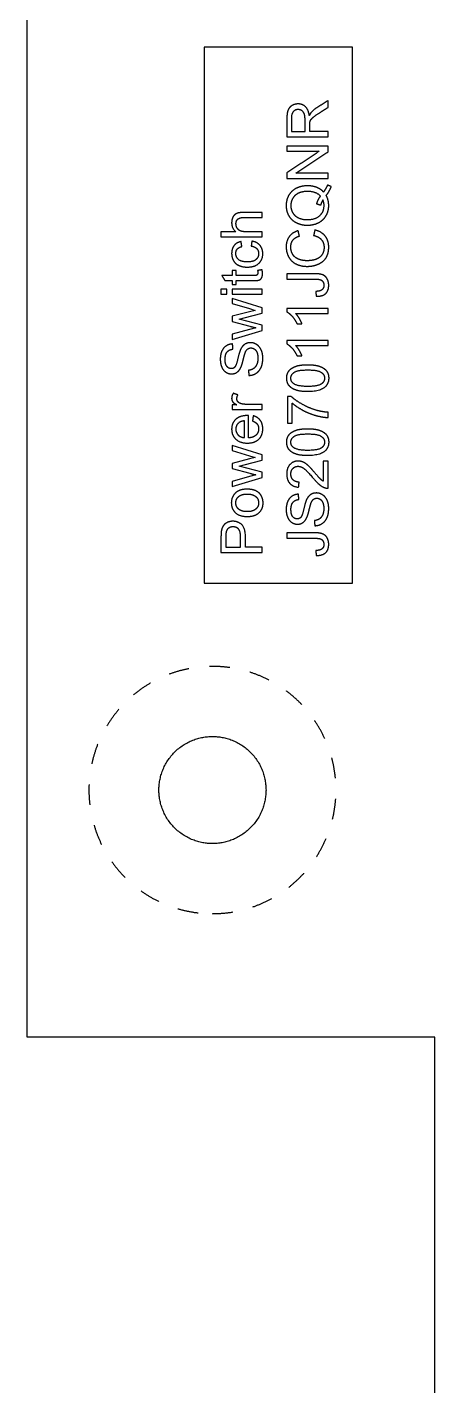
# Model space of a CAD drawing. Header units: millimetres. Extents: x -34 to 34, y -46 to 62.
# Drawn here: x -33.5 to -23.6, y 7.99 to 40.96 of the extents above; entities that cross this region are included whole.
import ezdxf

# ---------------------------------------------------------------- set-up
doc = ezdxf.new("R2010")
doc.units = ezdxf.units.MM
doc.header["$LTSCALE"] = 0.1
doc.linetypes.add('Dashed', pattern=[10, 5, -5])
doc.layers.add('dxf_release_for_jordan$PCB_v2_240718$front', color=18, linetype='Continuous', true_color=0x000000)

msp = doc.modelspace()

# ---------------------------------------------------------------- linework, layer by layer
at = {"layer": 'dxf_release_for_jordan$PCB_v2_240718$front', "color": 5, "true_color": 0x0000ff}
for p, q in [((-27.193, 38.741), (-27.193, 38.298)), ((-27.083, 38.746), (-27.083, 38.43)), ((-26.752, 38.43), (-26.752, 38.714)), ((-26.638, 38.43), (-26.638, 38.583)), ((-27.193, 38.298), (-26.194, 38.298)), ((-27.083, 38.43), (-26.752, 38.43)), ((-26.194, 38.43), (-26.638, 38.43)), ((-26.194, 38.298), (-26.194, 38.43)), ((-28.435, 35.995), (-28.793, 35.995)), ((-28.793, 35.995), (-28.793, 35.872)), ((-27.794, 35.995), (-28.19, 35.995)), ((-27.794, 35.872), (-27.794, 35.995)), ((-28.793, 35.872), (-27.794, 35.872)), ((-27.794, 34.147), (-28.518, 34.373)), ((-28.518, 34.373), (-28.518, 34.254)), ((-28.518, 34.254), (-28.099, 34.13)), ((-28.098, 34.052), (-28.518, 33.944)), ((-28.228, 33.904), (-27.794, 34.02)), ((-28.099, 34.13), (-27.96, 34.088)), ((-27.96, 34.088), (-28.098, 34.052)), ((-27.794, 34.02), (-27.794, 34.147)), ((-26.194, 34.131), (-27.197, 34.131)), ((-27.197, 34.131), (-27.197, 34.052)), ((-26.976, 34.009), (-26.194, 34.009)), ((-26.194, 34.009), (-26.194, 34.131)), ((-28.518, 33.944), (-28.518, 33.818)), ((-28.518, 33.818), (-28.094, 33.703)), ((-28.351, 33.876), (-28.228, 33.904)), ((-27.794, 33.73), (-28.351, 33.876)), ((-27.945, 33.665), (-28.1, 33.622)), ((-27.794, 33.602), (-27.794, 33.73)), ((-28.1, 33.622), (-28.518, 33.507)), ((-28.518, 33.38), (-27.794, 33.602)), ((-28.518, 33.507), (-28.518, 33.38)), ((-26.194, 33.355), (-27.197, 33.355)), ((-27.197, 33.355), (-27.197, 33.276)), ((-26.194, 33.232), (-26.194, 33.355)), ((-26.976, 33.232), (-26.194, 33.232)), ((-27.085, 31.995), (-27.18, 31.995)), ((-27.18, 31.995), (-27.18, 31.348)), ((-28.408, 31.793), (-28.518, 31.793)), ((-28.518, 31.793), (-28.518, 31.683)), ((-28.518, 31.683), (-27.794, 31.683)), ((-27.794, 31.806), (-28.173, 31.806)), ((-27.794, 31.683), (-27.794, 31.806)), ((-27.063, 31.348), (-27.063, 31.838)), ((-27.18, 31.348), (-27.063, 31.348)), ((-27.794, 30.579), (-28.518, 30.805)), ((-28.518, 30.805), (-28.518, 30.686)), ((-28.518, 30.686), (-28.099, 30.561)), ((-28.098, 30.484), (-28.518, 30.375)), ((-28.518, 30.375), (-28.518, 30.249)), ((-28.351, 30.308), (-28.228, 30.336)), ((-28.228, 30.336), (-27.794, 30.451)), ((-28.099, 30.561), (-27.96, 30.52)), ((-27.96, 30.52), (-28.098, 30.484)), ((-27.794, 30.451), (-27.794, 30.579)), ((-26.194, 30.432), (-26.312, 30.432)), ((-26.312, 30.432), (-26.312, 29.942)), ((-26.194, 29.771), (-26.194, 30.432)), ((-28.518, 30.249), (-28.094, 30.134)), ((-28.1, 30.054), (-28.518, 29.938)), ((-28.518, 29.812), (-27.794, 30.033)), ((-27.794, 30.161), (-28.351, 30.308)), ((-27.945, 30.097), (-28.1, 30.054)), ((-27.794, 30.033), (-27.794, 30.161)), ((-28.518, 29.938), (-28.518, 29.812)), ((-28.793, 28.585), (-28.793, 28.208)), ((-28.675, 28.596), (-28.675, 28.34)), ((-28.318, 28.34), (-28.318, 28.598)), ((-28.2, 28.34), (-28.2, 28.596)), ((-28.793, 28.208), (-27.794, 28.208)), ((-28.675, 28.34), (-28.318, 28.34)), ((-27.794, 28.34), (-28.2, 28.34)), ((-27.794, 28.208), (-27.794, 28.34))]:
    msp.add_line(p, q, dxfattribs=at)
msp.add_lwpolyline([(-29.2, 27.47), (-25.6, 27.47), (-25.6, 40.47), (-29.2, 40.47)], close=True, dxfattribs=at)
at = {"layer": 'dxf_release_for_jordan$PCB_v2_240718$front', "color": 96, "true_color": 0x007f00}
for points in [[(-33.5, 16.448), (-33.5, 38.948), (-33.5, 61.448)], [(-23.6, 16.448), (-28.55, 16.448), (-33.5, 16.448)], [(-23.6, -19.552), (-23.6, -1.552), (-23.6, 16.448)]]:
    msp.add_open_spline(points, degree=2, dxfattribs=at)
at = {"layer": 'dxf_release_for_jordan$PCB_v2_240718$front', "color": 5, "true_color": 0x0000ff}
for points, knots in [([(-26.649, 38.815), (-26.669, 38.959), (-26.741, 39.028), (-26.814, 39.097), (-26.921, 39.097), (-27.003, 39.097), (-27.071, 39.055), (-27.14, 39.013), (-27.166, 38.944), (-27.193, 38.874), (-27.193, 38.741)], [-7, -7, -7, -6, -6, -5, -5, -4, -4, -3, -3, -2, -2, -2]), ([(-26.752, 38.714), (-26.752, 38.805), (-26.771, 38.856), (-26.79, 38.907), (-26.831, 38.934), (-26.872, 38.96), (-26.921, 38.96), (-26.992, 38.96), (-27.037, 38.909), (-27.083, 38.857), (-27.083, 38.746)], [1, 1, 1, 2, 2, 3, 3, 4, 4, 5, 5, 6, 6, 6]), ([(-26.466, 39.005), (-26.546, 38.953), (-26.599, 38.895), (-26.624, 38.868), (-26.649, 38.815)], [-9, -9, -9, -8, -8, -7, -7, -7]), ([(-26.633, 38.657), (-26.626, 38.688), (-26.606, 38.717), (-26.587, 38.747), (-26.54, 38.784), (-26.492, 38.822), (-26.402, 38.88)], [-15, -15, -15, -14, -14, -13, -13, -12, -12, -12]), ([(-26.301, 36.959), (-26.374, 37.035), (-26.473, 37.072), (-26.571, 37.11), (-26.694, 37.11), (-26.843, 37.11), (-26.961, 37.051), (-27.08, 36.993), (-27.145, 36.882), (-27.211, 36.771), (-27.211, 36.632), (-27.211, 36.495), (-27.148, 36.385), (-27.084, 36.274), (-26.963, 36.214), (-26.842, 36.154), (-26.694, 36.154), (-26.545, 36.154), (-26.427, 36.213), (-26.308, 36.273), (-26.242, 36.384), (-26.177, 36.494), (-26.177, 36.63), (-26.177, 36.764), (-26.239, 36.875)], [-28, -28, -28, -27, -27, -26, -26, -25, -25, -24, -24, -23, -23, -22, -22, -21, -21, -20, -20, -19, -19, -18, -18, -17, -17, -16, -16, -16]), ([(-26.375, 36.857), (-26.481, 36.973), (-26.694, 36.973), (-26.816, 36.973), (-26.906, 36.932), (-26.997, 36.891), (-27.047, 36.811), (-27.097, 36.732), (-27.097, 36.633), (-27.097, 36.485), (-26.996, 36.388), (-26.895, 36.29), (-26.694, 36.29), (-26.499, 36.29), (-26.394, 36.387), (-26.29, 36.483), (-26.29, 36.633), (-26.29, 36.704), (-26.317, 36.767)], [1, 1, 1, 2, 2, 3, 3, 4, 4, 5, 5, 6, 6, 7, 7, 8, 8, 9, 9, 10, 10, 10]), ([(-28.253, 36.462), (-28.359, 36.462), (-28.415, 36.436), (-28.471, 36.411), (-28.503, 36.352), (-28.534, 36.292), (-28.534, 36.212), (-28.534, 36.081), (-28.435, 35.995)], [-21, -21, -21, -20, -20, -19, -19, -18, -18, -17, -17, -17]), ([(-28.19, 35.995), (-28.275, 35.995), (-28.324, 36.015), (-28.372, 36.036), (-28.4, 36.084), (-28.429, 36.132), (-28.429, 36.187), (-28.429, 36.26), (-28.387, 36.299), (-28.345, 36.339), (-28.253, 36.339)], [-29, -29, -29, -28, -28, -27, -27, -26, -26, -25, -25, -24, -24, -24]), ([(-26.919, 36.022), (-27.058, 35.981), (-27.134, 35.879), (-27.21, 35.777), (-27.21, 35.627), (-27.21, 35.495), (-27.15, 35.385), (-27.09, 35.275), (-26.974, 35.215), (-26.857, 35.155), (-26.701, 35.155), (-26.558, 35.155), (-26.433, 35.208), (-26.309, 35.261), (-26.243, 35.362), (-26.177, 35.463), (-26.177, 35.625), (-26.177, 35.781), (-26.263, 35.889), (-26.348, 35.997), (-26.511, 36.039)], [-21, -21, -21, -20, -20, -19, -19, -18, -18, -17, -17, -16, -16, -15, -15, -14, -14, -13, -13, -12, -12, -11, -11, -11]), ([(-28.305, 35.756), (-28.415, 35.735), (-28.475, 35.66), (-28.534, 35.585), (-28.534, 35.467), (-28.534, 35.373), (-28.49, 35.294), (-28.446, 35.215), (-28.359, 35.176), (-28.271, 35.137), (-28.153, 35.137), (-27.972, 35.137), (-27.875, 35.227), (-27.778, 35.317), (-27.778, 35.466), (-27.778, 35.585), (-27.848, 35.666), (-27.919, 35.748), (-28.044, 35.767)], [-18, -18, -18, -17, -17, -16, -16, -15, -15, -14, -14, -13, -13, -12, -12, -11, -11, -10, -10, -9, -9, -9]), ([(-28.059, 35.647), (-27.967, 35.634), (-27.923, 35.585), (-27.879, 35.537), (-27.879, 35.465), (-27.879, 35.375), (-27.945, 35.319), (-28.011, 35.263), (-28.157, 35.263), (-28.301, 35.263), (-28.367, 35.321), (-28.433, 35.379), (-28.433, 35.472), (-28.433, 35.533), (-28.397, 35.576), (-28.36, 35.619), (-28.287, 35.636)], [-27, -27, -27, -26, -26, -25, -25, -24, -24, -23, -23, -22, -22, -21, -21, -20, -20, -19, -19, -19]), ([(-26.544, 35.906), (-26.418, 35.879), (-26.354, 35.802), (-26.29, 35.725), (-26.29, 35.614), (-26.29, 35.523), (-26.337, 35.444), (-26.384, 35.366), (-26.479, 35.329), (-26.574, 35.292), (-26.702, 35.292), (-26.801, 35.292), (-26.894, 35.323), (-26.987, 35.354), (-27.042, 35.432), (-27.097, 35.509), (-27.097, 35.624), (-27.097, 35.724), (-27.048, 35.791), (-26.998, 35.857), (-26.889, 35.891)], [-32, -32, -32, -31, -31, -30, -30, -29, -29, -28, -28, -27, -27, -26, -26, -25, -25, -24, -24, -23, -23, -22, -22, -22]), ([(-28.006, 34.809), (-27.896, 34.809), (-27.861, 34.824), (-27.827, 34.839), (-27.806, 34.876), (-27.785, 34.913), (-27.785, 34.979), (-27.785, 35.02), (-27.795, 35.072)], [-5, -5, -5, -4, -4, -3, -3, -2, -2, -1, -1, -1]), ([(-27.904, 35.054), (-27.899, 35.021), (-27.899, 35), (-27.899, 34.973), (-27.908, 34.959), (-27.917, 34.944), (-27.932, 34.937), (-27.947, 34.931), (-27.999, 34.931)], [-20, -20, -20, -19, -19, -18, -18, -17, -17, -16, -16, -16]), ([(-26.478, 34.428), (-26.328, 34.425), (-26.253, 34.495), (-26.177, 34.565), (-26.177, 34.696), (-26.177, 34.785), (-26.213, 34.851), (-26.249, 34.917), (-26.318, 34.947), (-26.387, 34.977), (-26.512, 34.977)], [-14, -14, -14, -13, -13, -12, -12, -11, -11, -10, -10, -9, -9, -9]), ([(-26.505, 34.845), (-26.419, 34.845), (-26.38, 34.831), (-26.341, 34.818), (-26.318, 34.782), (-26.295, 34.746), (-26.295, 34.696), (-26.295, 34.628), (-26.337, 34.59), (-26.379, 34.552), (-26.494, 34.547)], [-6, -6, -6, -5, -5, -4, -4, -3, -3, -2, -2, -1, -1, -1]), ([(-27.197, 34.052), (-27.133, 34.02), (-27.064, 33.943), (-26.995, 33.866), (-26.947, 33.763)], [-9, -9, -9, -8, -8, -7, -7, -7]), ([(-26.828, 33.763), (-26.849, 33.821), (-26.891, 33.892), (-26.934, 33.964), (-26.976, 34.009)], [-6, -6, -6, -5, -5, -4, -4, -4]), ([(-28.115, 32.508), (-28.015, 32.51), (-27.936, 32.563), (-27.856, 32.615), (-27.817, 32.706), (-27.777, 32.798), (-27.777, 32.934), (-27.777, 33.041), (-27.816, 33.126), (-27.855, 33.212), (-27.926, 33.257), (-27.997, 33.303), (-28.076, 33.303), (-28.157, 33.303), (-28.218, 33.262), (-28.28, 33.22), (-28.32, 33.133), (-28.348, 33.073), (-28.384, 32.912), (-28.421, 32.75), (-28.455, 32.712), (-28.49, 32.673), (-28.544, 32.673), (-28.606, 32.673), (-28.65, 32.728), (-28.694, 32.783), (-28.694, 32.903), (-28.694, 33.018), (-28.645, 33.077), (-28.597, 33.136), (-28.502, 33.146)], [-50, -50, -50, -49, -49, -48, -48, -47, -47, -46, -46, -45, -45, -44, -44, -43, -43, -42, -42, -41, -41, -40, -40, -39, -39, -38, -38, -37, -37, -36, -36, -35, -35, -35]), ([(-28.512, 33.273), (-28.6, 33.27), (-28.669, 33.224), (-28.739, 33.178), (-28.775, 33.094), (-28.81, 33.009), (-28.81, 32.898), (-28.81, 32.797), (-28.776, 32.714), (-28.742, 32.632), (-28.676, 32.589), (-28.611, 32.546), (-28.535, 32.546), (-28.466, 32.546), (-28.411, 32.581), (-28.355, 32.616), (-28.318, 32.688), (-28.288, 32.743), (-28.255, 32.881), (-28.222, 33.018), (-28.206, 33.058), (-28.183, 33.121), (-28.148, 33.148), (-28.112, 33.176), (-28.065, 33.176), (-28.019, 33.176), (-27.98, 33.147), (-27.941, 33.119), (-27.918, 33.061), (-27.896, 33.003), (-27.896, 32.928), (-27.896, 32.842), (-27.925, 32.774), (-27.955, 32.706), (-28.003, 32.674), (-28.051, 32.641), (-28.126, 32.632)], [-34, -34, -34, -33, -33, -32, -32, -31, -31, -30, -30, -29, -29, -28, -28, -27, -27, -26, -26, -25, -25, -24, -24, -23, -23, -22, -22, -21, -21, -20, -20, -19, -19, -18, -18, -17, -17, -16, -16, -16]), ([(-27.197, 33.276), (-27.133, 33.244), (-27.064, 33.167), (-26.995, 33.09), (-26.947, 32.987)], [-9, -9, -9, -8, -8, -7, -7, -7]), ([(-26.828, 32.987), (-26.849, 33.044), (-26.891, 33.116), (-26.934, 33.188), (-26.976, 33.232)], [-6, -6, -6, -5, -5, -4, -4, -4]), ([(-26.687, 32.116), (-26.405, 32.116), (-26.281, 32.215), (-26.177, 32.298), (-26.177, 32.442), (-26.177, 32.552), (-26.236, 32.624), (-26.295, 32.696), (-26.403, 32.732), (-26.511, 32.768), (-26.687, 32.768), (-26.836, 32.768), (-26.923, 32.746), (-27.011, 32.723), (-27.072, 32.684), (-27.133, 32.644), (-27.165, 32.583), (-27.197, 32.523), (-27.197, 32.442), (-27.197, 32.333), (-27.139, 32.261), (-27.08, 32.189), (-26.972, 32.153), (-26.864, 32.116), (-26.687, 32.116)], [-12, -12, -12, -11, -11, -10, -10, -9, -9, -8, -8, -7, -7, -6, -6, -5, -5, -4, -4, -3, -3, -2, -2, -1, -1, 0, 0, 0]), ([(-26.687, 32.242), (-26.441, 32.242), (-26.359, 32.3), (-26.278, 32.358), (-26.278, 32.442), (-26.278, 32.527), (-26.36, 32.584), (-26.442, 32.642), (-26.687, 32.642), (-26.934, 32.642), (-27.015, 32.584), (-27.096, 32.527), (-27.096, 32.441), (-27.096, 32.356), (-27.024, 32.306), (-26.933, 32.242), (-26.687, 32.242)], [0, 0, 0, 1, 1, 2, 2, 3, 3, 4, 4, 5, 5, 6, 6, 7, 7, 8, 8, 8]), ([(-28.495, 32.076), (-28.534, 32.012), (-28.534, 31.95), (-28.534, 31.907), (-28.51, 31.871), (-28.485, 31.836), (-28.408, 31.793)], [-12, -12, -12, -11, -11, -10, -10, -9, -9, -9]), ([(-28.173, 31.806), (-28.251, 31.806), (-28.316, 31.826), (-28.359, 31.84), (-28.383, 31.872), (-28.408, 31.904), (-28.408, 31.944), (-28.408, 31.989), (-28.381, 32.034)], [-17, -17, -17, -16, -16, -15, -15, -14, -14, -13, -13, -13]), ([(-26.194, 31.614), (-26.343, 31.624), (-26.469, 31.661), (-26.647, 31.712), (-26.815, 31.806), (-26.983, 31.9), (-27.085, 31.995)], [-7, -7, -7, -6, -6, -5, -5, -4, -4, -4]), ([(-27.063, 31.838), (-26.956, 31.744), (-26.801, 31.661), (-26.646, 31.579), (-26.479, 31.534), (-26.312, 31.49), (-26.194, 31.488)], [-11, -11, -11, -10, -10, -9, -9, -8, -8, -8]), ([(-28.125, 31.534), (-28.147, 31.534), (-28.157, 31.534), (-28.337, 31.534), (-28.436, 31.442), (-28.534, 31.35), (-28.534, 31.205), (-28.534, 31.055), (-28.433, 30.961), (-28.333, 30.867), (-28.15, 30.867), (-27.973, 30.867), (-27.876, 30.96), (-27.778, 31.053), (-27.778, 31.212), (-27.778, 31.338), (-27.839, 31.419), (-27.9, 31.5), (-28.012, 31.53)], [-14, -14, -14, -13, -13, -12, -12, -11, -11, -10, -10, -9, -9, -8, -8, -7, -7, -6, -6, -5, -5, -5]), ([(-28.226, 31.405), (-28.317, 31.397), (-28.363, 31.358), (-28.433, 31.3), (-28.433, 31.206), (-28.433, 31.122), (-28.377, 31.064), (-28.32, 31.007), (-28.226, 31)], [1, 1, 1, 2, 2, 3, 3, 4, 4, 5, 5, 5]), ([(-28.027, 31.403), (-27.95, 31.375), (-27.914, 31.328), (-27.879, 31.28), (-27.879, 31.212), (-27.879, 31.122), (-27.942, 31.061), (-28.005, 31), (-28.125, 30.994)], [-19, -19, -19, -18, -18, -17, -17, -16, -16, -15, -15, -15]), ([(-26.687, 30.564), (-26.405, 30.564), (-26.281, 30.662), (-26.177, 30.745), (-26.177, 30.889), (-26.177, 30.999), (-26.236, 31.071), (-26.295, 31.143), (-26.403, 31.179), (-26.511, 31.215), (-26.687, 31.215), (-26.836, 31.215), (-26.923, 31.193), (-27.011, 31.17), (-27.072, 31.131), (-27.133, 31.091), (-27.165, 31.03), (-27.197, 30.97), (-27.197, 30.889), (-27.197, 30.78), (-27.139, 30.708), (-27.08, 30.636), (-26.972, 30.6), (-26.864, 30.564), (-26.687, 30.564)], [-12, -12, -12, -11, -11, -10, -10, -9, -9, -8, -8, -7, -7, -6, -6, -5, -5, -4, -4, -3, -3, -2, -2, -1, -1, 0, 0, 0]), ([(-26.687, 30.69), (-26.441, 30.69), (-26.359, 30.747), (-26.278, 30.805), (-26.278, 30.889), (-26.278, 30.974), (-26.36, 31.031), (-26.442, 31.089), (-26.687, 31.089), (-26.934, 31.089), (-27.015, 31.031), (-27.096, 30.974), (-27.096, 30.888), (-27.096, 30.803), (-27.024, 30.753), (-26.933, 30.69), (-26.687, 30.69)], [0, 0, 0, 1, 1, 2, 2, 3, 3, 4, 4, 5, 5, 6, 6, 7, 7, 8, 8, 8]), ([(-26.312, 29.942), (-26.345, 29.962), (-26.378, 29.994), (-26.412, 30.025), (-26.504, 30.135), (-26.616, 30.268), (-26.68, 30.325), (-26.744, 30.382), (-26.802, 30.406), (-26.86, 30.431), (-26.92, 30.431), (-27.038, 30.431), (-27.118, 30.347), (-27.197, 30.263), (-27.197, 30.119), (-27.197, 29.977), (-27.124, 29.892), (-27.05, 29.808), (-26.908, 29.795)], [-22, -22, -22, -21, -21, -20, -20, -19, -19, -18, -18, -17, -17, -16, -16, -15, -15, -14, -14, -13, -13, -13]), ([(-26.896, 29.921), (-26.99, 29.921), (-27.043, 29.975), (-27.096, 30.028), (-27.096, 30.116), (-27.096, 30.2), (-27.046, 30.252), (-26.996, 30.304), (-26.923, 30.304), (-26.853, 30.304), (-26.775, 30.247), (-26.697, 30.19), (-26.564, 30.027), (-26.478, 29.922), (-26.412, 29.867), (-26.347, 29.811), (-26.279, 29.786), (-26.238, 29.77), (-26.194, 29.771)], [-12, -12, -12, -11, -11, -10, -10, -9, -9, -8, -8, -7, -7, -6, -6, -5, -5, -4, -4, -3, -3, -3]), ([(-28.156, 29.078), (-27.973, 29.078), (-27.875, 29.171), (-27.778, 29.265), (-27.778, 29.417), (-27.778, 29.512), (-27.822, 29.592), (-27.866, 29.672), (-27.946, 29.714), (-28.027, 29.756), (-28.166, 29.756), (-28.339, 29.756), (-28.437, 29.661), (-28.534, 29.566), (-28.534, 29.417), (-28.534, 29.283), (-28.454, 29.189), (-28.357, 29.078), (-28.156, 29.078)], [-9, -9, -9, -8, -8, -7, -7, -6, -6, -5, -5, -4, -4, -3, -3, -2, -2, -1, -1, 0, 0, 0]), ([(-28.156, 29.204), (-28.017, 29.204), (-27.948, 29.264), (-27.879, 29.325), (-27.879, 29.417), (-27.879, 29.508), (-27.948, 29.569), (-28.018, 29.63), (-28.16, 29.63), (-28.294, 29.63), (-28.364, 29.569), (-28.433, 29.508), (-28.433, 29.417), (-28.433, 29.325), (-28.364, 29.264), (-28.295, 29.204), (-28.156, 29.204)], [0, 0, 0, 1, 1, 2, 2, 3, 3, 4, 4, 5, 5, 6, 6, 7, 7, 8, 8, 8]), ([(-26.912, 29.626), (-27, 29.623), (-27.069, 29.577), (-27.139, 29.531), (-27.175, 29.447), (-27.21, 29.362), (-27.21, 29.251), (-27.21, 29.15), (-27.176, 29.067), (-27.142, 28.985), (-27.076, 28.942), (-27.011, 28.899), (-26.935, 28.899), (-26.866, 28.899), (-26.811, 28.934), (-26.755, 28.969), (-26.718, 29.041), (-26.688, 29.096), (-26.655, 29.234), (-26.622, 29.371), (-26.606, 29.412), (-26.583, 29.474), (-26.548, 29.501), (-26.512, 29.529), (-26.465, 29.529), (-26.419, 29.529), (-26.38, 29.5), (-26.341, 29.472), (-26.318, 29.414), (-26.296, 29.356), (-26.296, 29.281), (-26.296, 29.195), (-26.325, 29.127), (-26.355, 29.059), (-26.403, 29.027), (-26.451, 28.994), (-26.526, 28.985)], [-34, -34, -34, -33, -33, -32, -32, -31, -31, -30, -30, -29, -29, -28, -28, -27, -27, -26, -26, -25, -25, -24, -24, -23, -23, -22, -22, -21, -21, -20, -20, -19, -19, -18, -18, -17, -17, -16, -16, -16]), ([(-26.515, 28.861), (-26.415, 28.863), (-26.336, 28.916), (-26.256, 28.968), (-26.217, 29.059), (-26.177, 29.151), (-26.177, 29.287), (-26.177, 29.394), (-26.216, 29.479), (-26.255, 29.565), (-26.326, 29.611), (-26.397, 29.656), (-26.476, 29.656), (-26.557, 29.656), (-26.618, 29.615), (-26.68, 29.573), (-26.72, 29.486), (-26.748, 29.426), (-26.784, 29.265), (-26.821, 29.103), (-26.855, 29.065), (-26.89, 29.026), (-26.944, 29.026), (-27.006, 29.026), (-27.05, 29.081), (-27.094, 29.136), (-27.094, 29.256), (-27.094, 29.371), (-27.045, 29.43), (-26.997, 29.489), (-26.902, 29.499)], [-50, -50, -50, -49, -49, -48, -48, -47, -47, -46, -46, -45, -45, -44, -44, -43, -43, -42, -42, -41, -41, -40, -40, -39, -39, -38, -38, -37, -37, -36, -36, -35, -35, -35]), ([(-28.2, 28.596), (-28.2, 28.808), (-28.289, 28.889), (-28.377, 28.97), (-28.504, 28.97), (-28.579, 28.97), (-28.641, 28.94), (-28.703, 28.91), (-28.737, 28.86), (-28.772, 28.81), (-28.784, 28.737), (-28.793, 28.684), (-28.793, 28.585)], [-8, -8, -8, -7, -7, -6, -6, -5, -5, -4, -4, -3, -3, -2, -2, -2]), ([(-28.318, 28.598), (-28.318, 28.726), (-28.366, 28.78), (-28.414, 28.834), (-28.5, 28.834), (-28.563, 28.834), (-28.608, 28.802), (-28.652, 28.771), (-28.667, 28.719), (-28.675, 28.686), (-28.675, 28.596)], [1, 1, 1, 2, 2, 3, 3, 4, 4, 5, 5, 6, 6, 6]), ([(-26.478, 28.14), (-26.328, 28.137), (-26.253, 28.207), (-26.177, 28.277), (-26.177, 28.409), (-26.177, 28.497), (-26.213, 28.563), (-26.249, 28.629), (-26.318, 28.659), (-26.387, 28.69), (-26.512, 28.69)], [-14, -14, -14, -13, -13, -12, -12, -11, -11, -10, -10, -9, -9, -9]), ([(-26.505, 28.557), (-26.419, 28.557), (-26.38, 28.544), (-26.341, 28.53), (-26.318, 28.494), (-26.295, 28.458), (-26.295, 28.408), (-26.295, 28.341), (-26.337, 28.302), (-26.379, 28.264), (-26.494, 28.26)], [-6, -6, -6, -5, -5, -4, -4, -3, -3, -2, -2, -1, -1, -1])]:
    msp.add_open_spline(points, degree=2, knots=knots, dxfattribs=at)
for points in [[(-26.194, 39.178), (-26.33, 39.091), (-26.466, 39.005)], [(-26.402, 38.88), (-26.298, 38.946), (-26.194, 39.012)], [(-26.194, 39.012), (-26.194, 39.095), (-26.194, 39.178)], [(-26.638, 38.583), (-26.638, 38.634), (-26.633, 38.657)], [(-26.194, 38.073), (-26.694, 38.073), (-27.193, 38.073)], [(-27.193, 38.073), (-27.193, 38.01), (-27.193, 37.947)], [(-27.193, 37.947), (-26.801, 37.947), (-26.409, 37.947)], [(-26.409, 37.947), (-26.801, 37.684), (-27.193, 37.422)], [(-26.979, 37.413), (-26.587, 37.675), (-26.194, 37.938)], [(-26.194, 37.938), (-26.194, 38.006), (-26.194, 38.073)], [(-27.193, 37.422), (-27.193, 37.354), (-27.193, 37.286)], [(-27.193, 37.286), (-26.694, 37.286), (-26.194, 37.286)], [(-26.194, 37.413), (-26.587, 37.413), (-26.979, 37.413)], [(-26.194, 37.286), (-26.194, 37.349), (-26.194, 37.413)], [(-26.208, 37.129), (-26.238, 37.051), (-26.301, 36.959)], [(-26.239, 36.875), (-26.155, 36.982), (-26.116, 37.09)], [(-26.116, 37.09), (-26.162, 37.109), (-26.208, 37.129)], [(-26.47, 36.668), (-26.438, 36.782), (-26.375, 36.857)], [(-26.374, 36.636), (-26.422, 36.652), (-26.47, 36.668)], [(-26.317, 36.767), (-26.357, 36.705), (-26.374, 36.636)], [(-27.794, 36.462), (-28.023, 36.462), (-28.253, 36.462)], [(-28.253, 36.339), (-28.023, 36.339), (-27.794, 36.339)], [(-27.794, 36.339), (-27.794, 36.401), (-27.794, 36.462)], [(-26.889, 35.891), (-26.904, 35.957), (-26.919, 36.022)], [(-26.511, 36.039), (-26.528, 35.973), (-26.544, 35.906)], [(-28.287, 35.636), (-28.296, 35.696), (-28.305, 35.756)], [(-28.044, 35.767), (-28.051, 35.707), (-28.059, 35.647)], [(-28.423, 35.054), (-28.47, 35.054), (-28.518, 35.054)], [(-28.518, 35.054), (-28.518, 34.993), (-28.518, 34.931)], [(-28.423, 34.931), (-28.423, 34.993), (-28.423, 35.054)], [(-27.795, 35.072), (-27.85, 35.063), (-27.904, 35.054)], [(-26.512, 34.977), (-26.853, 34.977), (-27.193, 34.977)], [(-27.193, 34.977), (-27.193, 34.911), (-27.193, 34.845)], [(-28.518, 34.931), (-28.644, 34.931), (-28.771, 34.931)], [(-28.771, 34.931), (-28.734, 34.87), (-28.697, 34.809)], [(-28.697, 34.809), (-28.608, 34.809), (-28.518, 34.809)], [(-28.518, 34.809), (-28.518, 34.764), (-28.518, 34.719)], [(-28.518, 34.719), (-28.47, 34.719), (-28.423, 34.719)], [(-27.999, 34.931), (-28.211, 34.931), (-28.423, 34.931)], [(-28.423, 34.719), (-28.423, 34.764), (-28.423, 34.809)], [(-28.423, 34.809), (-28.214, 34.809), (-28.006, 34.809)], [(-27.193, 34.845), (-26.849, 34.845), (-26.505, 34.845)], [(-28.652, 34.6), (-28.723, 34.6), (-28.793, 34.6)], [(-28.793, 34.6), (-28.793, 34.538), (-28.793, 34.477)], [(-28.793, 34.477), (-28.723, 34.477), (-28.652, 34.477)], [(-28.652, 34.477), (-28.652, 34.538), (-28.652, 34.6)], [(-27.794, 34.6), (-28.156, 34.6), (-28.518, 34.6)], [(-28.518, 34.6), (-28.518, 34.538), (-28.518, 34.477)], [(-28.518, 34.477), (-28.156, 34.477), (-27.794, 34.477)], [(-27.794, 34.477), (-27.794, 34.538), (-27.794, 34.6)], [(-26.494, 34.547), (-26.486, 34.488), (-26.478, 34.428)], [(-28.094, 33.703), (-27.956, 33.668), (-27.945, 33.665)], [(-26.947, 33.763), (-26.887, 33.763), (-26.828, 33.763)], [(-28.502, 33.146), (-28.507, 33.21), (-28.512, 33.273)], [(-26.947, 32.987), (-26.887, 32.987), (-26.828, 32.987)], [(-28.126, 32.632), (-28.121, 32.57), (-28.115, 32.508)], [(-28.381, 32.034), (-28.438, 32.055), (-28.495, 32.076)], [(-28.226, 31), (-28.226, 31.203), (-28.226, 31.405)], [(-28.125, 30.994), (-28.125, 31.264), (-28.125, 31.534)], [(-28.012, 31.53), (-28.019, 31.467), (-28.027, 31.403)], [(-26.194, 31.488), (-26.194, 31.551), (-26.194, 31.614)], [(-28.094, 30.134), (-27.956, 30.099), (-27.945, 30.097)], [(-26.908, 29.795), (-26.902, 29.858), (-26.896, 29.921)], [(-26.902, 29.499), (-26.907, 29.563), (-26.912, 29.626)], [(-26.512, 28.69), (-26.853, 28.69), (-27.193, 28.69)], [(-27.193, 28.69), (-27.193, 28.624), (-27.193, 28.557)], [(-26.526, 28.985), (-26.521, 28.923), (-26.515, 28.861)], [(-27.193, 28.557), (-26.849, 28.557), (-26.505, 28.557)], [(-26.494, 28.26), (-26.486, 28.2), (-26.478, 28.14)]]:
    msp.add_open_spline(points, degree=2, dxfattribs=at)
at = {"layer": 'dxf_release_for_jordan$PCB_v2_240718$front', "color": 1, "linetype": 'Dashed', "true_color": 0xff0000}
msp.add_rational_spline([(-29, 19.448), (-32, 19.448), (-32, 22.448), (-32, 25.448), (-29, 25.448), (-26, 25.448), (-26, 22.448), (-26, 19.448), (-29, 19.448)], [1, 0.707106781187, 1, 0.707106781187, 1, 0.707106781187, 1, 0.707106781187, 1], degree=2, knots=[0, 0, 0, 5.497787, 5.497787, 10.995574, 10.995574, 16.493361, 16.493361, 21.991149, 21.991149, 21.991149], dxfattribs=at)
at = {"layer": 'dxf_release_for_jordan$PCB_v2_240718$front', "color": 96, "true_color": 0x007f00}
msp.add_rational_spline([(-29, 21.148), (-27.7, 21.148), (-27.7, 22.448), (-27.7, 23.748), (-29, 23.748), (-30.3, 23.748), (-30.3, 22.448), (-30.3, 21.148), (-29, 21.148)], [1, 0.707106781187, 1, 0.707106781187, 1, 0.707106781187, 1, 0.707106781187, 1], degree=2, knots=[0, 0, 0, 2.042035, 2.042035, 4.08407, 4.08407, 6.126106, 6.126106, 8.168141, 8.168141, 8.168141], dxfattribs=at)

doc.saveas('drawing.dxf')
